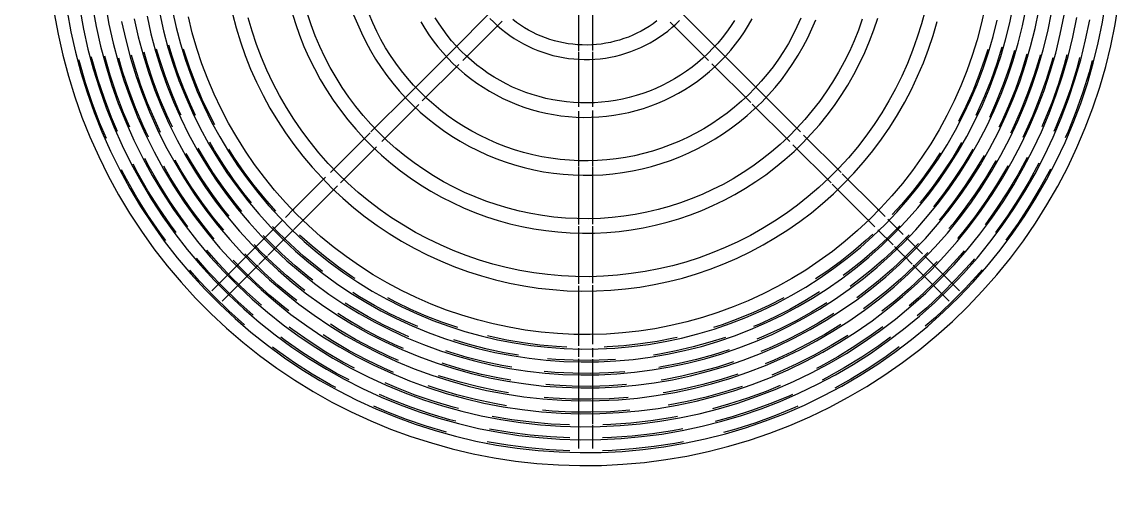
# Model space of a CAD drawing. Header units: inches. Extents: x -460 to 10305, y -938 to 5356.
# Drawn here: x 1225.05 to 1244.09, y 1002.9 to 1011.17 of the extents above; entities that cross this region are included whole.
import ezdxf
from ezdxf import colors
from ezdxf.entities.mleader import LeaderData, LeaderLine
from ezdxf.math import Vec2, Vec3

# ---------------------------------------------------------------- set-up
doc = ezdxf.new("R2010")
doc.units = ezdxf.units.IN
doc.header["$MEASUREMENT"] = 0
doc.layers.add('01-0263-G-DWG-BFP-ARCH$0$SP-CASE', color=11, linetype='Continuous', lineweight=13)
doc.layers.add('T-Detl-Wrko-ISD50184 Kitchen Ringer', color=150, linetype='Continuous')

# ---------------------------------------------------------------- blocks, each defined once
blk = doc.blocks.new('01-0263-G-DWG-BFP-ARCH', base_point=(1295.158, 1352.862))
at = {"layer": '01-0263-G-DWG-BFP-ARCH$0$SP-CASE'}
for p, q in [((2529.555, 2364.526), (2529.555, 2360.269)), ((2529.805, 2360.276), (2529.805, 2364.533)), ((2528.055, 2360.953), (2527.361, 2360.259)), ((2531.998, 2360.259), (2531.281, 2360.976)), ((2527.558, 2360.102), (2528.238, 2360.783)), ((2531.138, 2360.766), (2531.802, 2360.102)), ((2527.36, 2360.258), (2526.643, 2359.541)), ((2529.555, 2360.251), (2529.555, 2359.305)), ((2529.805, 2359.305), (2529.805, 2360.253)), ((2533.388, 2358.87), (2532, 2360.258)), ((2526.859, 2359.404), (2527.488, 2360.033)), ((2531.859, 2360.044), (2532.528, 2359.376)), ((2526.642, 2359.54), (2525.972, 2358.87)), ((2526.158, 2358.703), (2526.798, 2359.342)), ((2529.805, 2358.276), (2529.805, 2359.239)), ((2532.553, 2359.35), (2533.201, 2358.703)), ((2529.555, 2359.23), (2529.555, 2358.28)), ((2525.957, 2358.856), (2525.271, 2358.169)), ((2534.088, 2358.17), (2533.442, 2358.816)), ((2525.444, 2357.988), (2526.069, 2358.614)), ((2533.257, 2358.647), (2533.916, 2357.988)), ((2529.555, 2358.267), (2529.555, 2357.273)), ((2529.805, 2357.275), (2529.805, 2358.264)), ((2534.718, 2357.54), (2534.109, 2358.148)), ((2525.188, 2358.086), (2524.642, 2357.54)), ((2524.818, 2357.363), (2525.397, 2357.941)), ((2533.934, 2357.97), (2534.541, 2357.363)), ((2524.642, 2357.54), (2524.496, 2357.394)), ((2534.851, 2357.407), (2534.718, 2357.54)), ((2524.452, 2357.35), (2523.227, 2356.125)), ((2524.639, 2357.183), (2524.818, 2357.363)), ((2534.541, 2357.363), (2534.671, 2357.233)), ((2535.16, 2357.098), (2534.894, 2357.363)), ((2524.197, 2356.741), (2524.633, 2357.178)), ((2529.555, 2357.242), (2529.555, 2356.247)), ((2529.805, 2356.256), (2529.805, 2357.241)), ((2534.725, 2357.179), (2534.986, 2356.918)), ((2535.493, 2356.764), (2535.206, 2357.052)), ((2535.012, 2356.892), (2535.173, 2356.731)), ((2524.034, 2356.578), (2524.187, 2356.732)), ((2535.175, 2356.729), (2535.317, 2356.587)), ((2535.332, 2356.571), (2535.955, 2355.949)), ((2536.132, 2356.125), (2535.521, 2356.736)), ((2523.404, 2355.949), (2524.026, 2356.571)), ((2529.555, 2356.213), (2529.555, 2355.401)), ((2529.805, 2355.401), (2529.805, 2356.226)), ((2529.555, 2355.401), (2529.555, 2355.173)), ((2529.805, 2355.207), (2529.805, 2355.401)), ((2529.555, 2355.134), (2529.555, 2354.983)), ((2529.805, 2354.982), (2529.805, 2355.138)), ((2529.555, 2354.952), (2529.555, 2353.401)), ((2529.805, 2353.821), (2529.805, 2354.947)), ((2529.805, 2353.401), (2529.805, 2353.806))]:
    blk.add_line(p, q, dxfattribs=at)
for points in [[(2520.505, 2360.92), (2520.572, 2360.555), (2520.653, 2360.192), (2520.748, 2359.833), (2520.858, 2359.478), (2520.982, 2359.127), (2521.12, 2358.782), (2521.272, 2358.443), (2521.437, 2358.109), (2521.615, 2357.783), (2521.806, 2357.464), (2522.01, 2357.154), (2522.226, 2356.851), (2522.453, 2356.557), (2522.693, 2356.273), (2522.944, 2355.999), (2523.205, 2355.734), (2523.477, 2355.481), (2523.758, 2355.238), (2524.05, 2355.007), (2524.35, 2354.788), (2524.658, 2354.581), (2524.975, 2354.386), (2525.299, 2354.205), (2525.631, 2354.036), (2525.968, 2353.881), (2526.312, 2353.739), (2526.661, 2353.611), (2527.015, 2353.498), (2527.373, 2353.398), (2527.735, 2353.313), (2528.1, 2353.243), (2528.468, 2353.187), (2528.837, 2353.146), (2529.208, 2353.12), (2529.579, 2353.108), (2529.951, 2353.112), (2530.322, 2353.13), (2530.692, 2353.163), (2531.061, 2353.211), (2531.427, 2353.273), (2531.791, 2353.351), (2532.151, 2353.442), (2532.508, 2353.548), (2532.859, 2353.669), (2533.206, 2353.803), (2533.547, 2353.951), (2533.882, 2354.112), (2534.21, 2354.287), (2534.531, 2354.474), (2534.844, 2354.675), (2535.149, 2354.887), (2535.445, 2355.112), (2535.732, 2355.348), (2536.009, 2355.596), (2536.276, 2355.855), (2536.532, 2356.124), (2536.778, 2356.403), (2537.012, 2356.691), (2537.235, 2356.989), (2537.445, 2357.296), (2537.643, 2357.61), (2537.828, 2357.933), (2538, 2358.262), (2538.159, 2358.598), (2538.304, 2358.94), (2538.436, 2359.288), (2538.553, 2359.64), (2538.657, 2359.998), (2538.746, 2360.358), (2538.82, 2360.723), (2538.88, 2361.089)], [(2520.726, 2360.956), (2520.791, 2360.599), (2520.87, 2360.245), (2520.963, 2359.894), (2521.07, 2359.548), (2521.191, 2359.206), (2521.326, 2358.869), (2521.474, 2358.538), (2521.635, 2358.213), (2521.809, 2357.894), (2521.995, 2357.583), (2522.194, 2357.28), (2522.405, 2356.985), (2522.627, 2356.698), (2522.861, 2356.421), (2523.106, 2356.153), (2523.361, 2355.895), (2523.626, 2355.647), (2523.901, 2355.411), (2524.185, 2355.185), (2524.478, 2354.971), (2524.779, 2354.769), (2525.088, 2354.579), (2525.405, 2354.402), (2525.728, 2354.237), (2526.058, 2354.086), (2526.393, 2353.948), (2526.734, 2353.823), (2527.079, 2353.712), (2527.429, 2353.615), (2527.782, 2353.532), (2528.138, 2353.463), (2528.497, 2353.409), (2528.857, 2353.369), (2529.219, 2353.343), (2529.582, 2353.332), (2529.944, 2353.335), (2530.307, 2353.353), (2530.668, 2353.385), (2531.028, 2353.432), (2531.385, 2353.493), (2531.74, 2353.568), (2532.092, 2353.658), (2532.44, 2353.761), (2532.783, 2353.879), (2533.121, 2354.01), (2533.454, 2354.154), (2533.781, 2354.311), (2534.101, 2354.482), (2534.414, 2354.665), (2534.72, 2354.861), (2535.017, 2355.068), (2535.306, 2355.287), (2535.586, 2355.518), (2535.857, 2355.76), (2536.117, 2356.012), (2536.368, 2356.275), (2536.607, 2356.547), (2536.836, 2356.829), (2537.053, 2357.119), (2537.258, 2357.418), (2537.451, 2357.725), (2537.632, 2358.04), (2537.8, 2358.362), (2537.955, 2358.689), (2538.097, 2359.023), (2538.225, 2359.363), (2538.34, 2359.707), (2538.441, 2360.055), (2538.528, 2360.408), (2538.6, 2360.763), (2538.659, 2361.121)], [(2520.947, 2360.992), (2521.01, 2360.643), (2521.087, 2360.298), (2521.178, 2359.956), (2521.283, 2359.618), (2521.401, 2359.285), (2521.532, 2358.956), (2521.676, 2358.633), (2521.833, 2358.316), (2522.003, 2358.005), (2522.185, 2357.702), (2522.379, 2357.406), (2522.584, 2357.118), (2522.801, 2356.839), (2523.029, 2356.568), (2523.268, 2356.307), (2523.517, 2356.055), (2523.775, 2355.814), (2524.043, 2355.583), (2524.321, 2355.363), (2524.606, 2355.154), (2524.9, 2354.957), (2525.202, 2354.772), (2525.51, 2354.599), (2525.826, 2354.439), (2526.147, 2354.291), (2526.474, 2354.156), (2526.806, 2354.034), (2527.143, 2353.926), (2527.484, 2353.832), (2527.829, 2353.751), (2528.176, 2353.684), (2528.526, 2353.63), (2528.878, 2353.591), (2529.23, 2353.566), (2529.584, 2353.555), (2529.938, 2353.559), (2530.291, 2353.576), (2530.644, 2353.608), (2530.995, 2353.653), (2531.343, 2353.713), (2531.689, 2353.786), (2532.032, 2353.873), (2532.371, 2353.974), (2532.706, 2354.089), (2533.036, 2354.216), (2533.361, 2354.357), (2533.68, 2354.511), (2533.992, 2354.677), (2534.297, 2354.856), (2534.595, 2355.046), (2534.886, 2355.249), (2535.167, 2355.463), (2535.44, 2355.688), (2535.704, 2355.924), (2535.959, 2356.17), (2536.203, 2356.426), (2536.436, 2356.691), (2536.659, 2356.966), (2536.871, 2357.25), (2537.071, 2357.541), (2537.26, 2357.841), (2537.436, 2358.148), (2537.6, 2358.461), (2537.751, 2358.781), (2537.889, 2359.107), (2538.015, 2359.438), (2538.126, 2359.773), (2538.225, 2360.113), (2538.309, 2360.457), (2538.38, 2360.803)], [(2521.167, 2361.027), (2521.229, 2360.688), (2521.304, 2360.351), (2521.393, 2360.018), (2521.495, 2359.689), (2521.61, 2359.363), (2521.738, 2359.043), (2521.878, 2358.728), (2522.032, 2358.419), (2522.197, 2358.117), (2522.374, 2357.821), (2522.563, 2357.532), (2522.764, 2357.252), (2522.975, 2356.979), (2523.197, 2356.715), (2523.43, 2356.461), (2523.672, 2356.216), (2523.924, 2355.98), (2524.186, 2355.755), (2524.456, 2355.541), (2524.734, 2355.337), (2525.021, 2355.145), (2525.315, 2354.965), (2525.616, 2354.796), (2525.923, 2354.64), (2526.236, 2354.496), (2526.555, 2354.364), (2526.879, 2354.246), (2527.207, 2354.14), (2527.54, 2354.048), (2527.875, 2353.969), (2528.214, 2353.904), (2528.555, 2353.852), (2528.898, 2353.814), (2529.242, 2353.79), (2529.587, 2353.779), (2529.931, 2353.782), (2530.276, 2353.799), (2530.619, 2353.83), (2530.961, 2353.874), (2531.301, 2353.932), (2531.639, 2354.004), (2531.973, 2354.089), (2532.303, 2354.187), (2532.63, 2354.299), (2532.951, 2354.423), (2533.268, 2354.561), (2533.579, 2354.71), (2533.883, 2354.872), (2534.181, 2355.046), (2534.471, 2355.232), (2534.754, 2355.43), (2535.029, 2355.638), (2535.295, 2355.858), (2535.552, 2356.087), (2535.8, 2356.327), (2536.038, 2356.577), (2536.266, 2356.836), (2536.483, 2357.104), (2536.689, 2357.38), (2536.884, 2357.664), (2537.068, 2357.956), (2537.24, 2358.255), (2537.4, 2358.561), (2537.547, 2358.872), (2537.682, 2359.19), (2537.804, 2359.513), (2537.913, 2359.84), (2538.009, 2360.171), (2538.091, 2360.506), (2538.16, 2360.844)], [(2521.388, 2361.063), (2521.448, 2360.732), (2521.522, 2360.404), (2521.608, 2360.08), (2521.707, 2359.759), (2521.819, 2359.442), (2521.944, 2359.13), (2522.081, 2358.824), (2522.23, 2358.523), (2522.391, 2358.228), (2522.564, 2357.94), (2522.748, 2357.659), (2522.943, 2357.385), (2523.149, 2357.12), (2523.365, 2356.863), (2523.592, 2356.615), (2523.828, 2356.376), (2524.074, 2356.147), (2524.328, 2355.928), (2524.591, 2355.719), (2524.863, 2355.521), (2525.142, 2355.334), (2525.428, 2355.158), (2525.721, 2354.993), (2526.02, 2354.841), (2526.326, 2354.701), (2526.636, 2354.573), (2526.952, 2354.457), (2527.272, 2354.355), (2527.595, 2354.265), (2527.922, 2354.188), (2528.252, 2354.124), (2528.584, 2354.074), (2528.918, 2354.037), (2529.253, 2354.013), (2529.589, 2354.003), (2529.925, 2354.006), (2530.26, 2354.022), (2530.595, 2354.052), (2530.928, 2354.095), (2531.259, 2354.152), (2531.588, 2354.222), (2531.913, 2354.305), (2532.235, 2354.4), (2532.553, 2354.509), (2532.867, 2354.63), (2533.175, 2354.764), (2533.477, 2354.91), (2533.774, 2355.068), (2534.064, 2355.237), (2534.347, 2355.418), (2534.622, 2355.61), (2534.89, 2355.814), (2535.149, 2356.027), (2535.4, 2356.251), (2535.641, 2356.485), (2535.873, 2356.728), (2536.095, 2356.98), (2536.306, 2357.241), (2536.507, 2357.51), (2536.698, 2357.787), (2536.877, 2358.071), (2537.044, 2358.363), (2537.199, 2358.66), (2537.343, 2358.964), (2537.474, 2359.273), (2537.593, 2359.587), (2537.699, 2359.906), (2537.793, 2360.229), (2537.873, 2360.555), (2537.94, 2360.884)], [(2521.667, 2360.777), (2521.739, 2360.458), (2521.823, 2360.142), (2521.919, 2359.829), (2522.028, 2359.521), (2522.15, 2359.217), (2522.283, 2358.919), (2522.428, 2358.626), (2522.585, 2358.339), (2522.753, 2358.058), (2522.932, 2357.785), (2523.122, 2357.519), (2523.323, 2357.26), (2523.533, 2357.01), (2523.754, 2356.769), (2523.984, 2356.536), (2524.223, 2356.313), (2524.471, 2356.1), (2524.727, 2355.897), (2524.991, 2355.704), (2525.263, 2355.522), (2525.541, 2355.351), (2525.826, 2355.191), (2526.118, 2355.042), (2526.415, 2354.906), (2526.717, 2354.781), (2527.024, 2354.669), (2527.336, 2354.569), (2527.651, 2354.481), (2527.969, 2354.407), (2528.29, 2354.345), (2528.613, 2354.296), (2528.938, 2354.259), (2529.265, 2354.236), (2529.591, 2354.226), (2529.918, 2354.229), (2530.245, 2354.245), (2530.571, 2354.274), (2530.895, 2354.317), (2531.217, 2354.372), (2531.537, 2354.439), (2531.854, 2354.52), (2532.167, 2354.613), (2532.477, 2354.719), (2532.782, 2354.837), (2533.082, 2354.967), (2533.376, 2355.109), (2533.665, 2355.263), (2533.947, 2355.428), (2534.223, 2355.604), (2534.491, 2355.791), (2534.751, 2355.989), (2535.004, 2356.197), (2535.247, 2356.415), (2535.482, 2356.642), (2535.708, 2356.879), (2535.924, 2357.124), (2536.13, 2357.378), (2536.326, 2357.64), (2536.511, 2357.91), (2536.685, 2358.187), (2536.848, 2358.47), (2536.999, 2358.76), (2537.139, 2359.055), (2537.267, 2359.356), (2537.383, 2359.662), (2537.486, 2359.973), (2537.577, 2360.287), (2537.655, 2360.604), (2537.72, 2360.925)], [(2521.887, 2360.821), (2521.956, 2360.511), (2522.038, 2360.203), (2522.132, 2359.9), (2522.238, 2359.6), (2522.356, 2359.304), (2522.485, 2359.014), (2522.627, 2358.729), (2522.779, 2358.45), (2522.943, 2358.177), (2523.117, 2357.911), (2523.302, 2357.652), (2523.497, 2357.401), (2523.702, 2357.158), (2523.916, 2356.923), (2524.14, 2356.697), (2524.372, 2356.48), (2524.613, 2356.272), (2524.862, 2356.075), (2525.119, 2355.887), (2525.383, 2355.71), (2525.654, 2355.543), (2525.932, 2355.388), (2526.215, 2355.244), (2526.504, 2355.111), (2526.798, 2354.99), (2527.097, 2354.88), (2527.4, 2354.783), (2527.706, 2354.698), (2528.016, 2354.625), (2528.328, 2354.565), (2528.643, 2354.517), (2528.959, 2354.482), (2529.276, 2354.46), (2529.594, 2354.45), (2529.912, 2354.453), (2530.229, 2354.468), (2530.546, 2354.497), (2530.862, 2354.538), (2531.175, 2354.591), (2531.486, 2354.657), (2531.794, 2354.736), (2532.099, 2354.826), (2532.4, 2354.929), (2532.697, 2355.044), (2532.989, 2355.171), (2533.275, 2355.309), (2533.556, 2355.458), (2533.83, 2355.619), (2534.098, 2355.79), (2534.359, 2355.972), (2534.613, 2356.164), (2534.858, 2356.367), (2535.095, 2356.578), (2535.324, 2356.8), (2535.543, 2357.03), (2535.753, 2357.269), (2535.954, 2357.516), (2536.144, 2357.77), (2536.324, 2358.033), (2536.493, 2358.302), (2536.652, 2358.578), (2536.799, 2358.859), (2536.935, 2359.147), (2537.059, 2359.44), (2537.172, 2359.737), (2537.272, 2360.039), (2537.361, 2360.344), (2537.437, 2360.653), (2537.501, 2360.965)], [(2522.106, 2360.866), (2522.173, 2360.564), (2522.253, 2360.265), (2522.344, 2359.97), (2522.447, 2359.679), (2522.562, 2359.391), (2522.688, 2359.109), (2522.825, 2358.832), (2522.973, 2358.561), (2523.132, 2358.296), (2523.301, 2358.037), (2523.481, 2357.786), (2523.671, 2357.542), (2523.87, 2357.305), (2524.078, 2357.077), (2524.295, 2356.857), (2524.521, 2356.646), (2524.756, 2356.445), (2524.998, 2356.252), (2525.247, 2356.07), (2525.504, 2355.898), (2525.768, 2355.736), (2526.037, 2355.585), (2526.313, 2355.445), (2526.594, 2355.316), (2526.879, 2355.198), (2527.17, 2355.092), (2527.464, 2354.997), (2527.762, 2354.915), (2528.063, 2354.844), (2528.366, 2354.785), (2528.672, 2354.739), (2528.979, 2354.705), (2529.287, 2354.683), (2529.596, 2354.673), (2529.905, 2354.676), (2530.214, 2354.691), (2530.522, 2354.719), (2530.828, 2354.759), (2531.133, 2354.811), (2531.435, 2354.875), (2531.735, 2354.951), (2532.031, 2355.039), (2532.324, 2355.139), (2532.612, 2355.251), (2532.896, 2355.374), (2533.174, 2355.508), (2533.447, 2355.653), (2533.714, 2355.809), (2533.974, 2355.976), (2534.228, 2356.153), (2534.474, 2356.34), (2534.712, 2356.536), (2534.943, 2356.742), (2535.165, 2356.957), (2535.378, 2357.181), (2535.582, 2357.413), (2535.777, 2357.653), (2535.962, 2357.901), (2536.137, 2358.155), (2536.302, 2358.417), (2536.456, 2358.685), (2536.599, 2358.959), (2536.731, 2359.239), (2536.852, 2359.523), (2536.961, 2359.812), (2537.059, 2360.105), (2537.145, 2360.402), (2537.219, 2360.702), (2537.281, 2361.005)], [(2522.325, 2360.91), (2522.39, 2360.617), (2522.467, 2360.327), (2522.556, 2360.04), (2522.656, 2359.757), (2522.768, 2359.479), (2522.89, 2359.204), (2523.023, 2358.936), (2523.167, 2358.672), (2523.321, 2358.415), (2523.486, 2358.164), (2523.66, 2357.919), (2523.844, 2357.682), (2524.038, 2357.453), (2524.24, 2357.231), (2524.451, 2357.018), (2524.671, 2356.813), (2524.898, 2356.617), (2525.133, 2356.43), (2525.376, 2356.253), (2525.625, 2356.086), (2525.881, 2355.929), (2526.143, 2355.782), (2526.41, 2355.646), (2526.683, 2355.521), (2526.96, 2355.407), (2527.242, 2355.303), (2527.528, 2355.212), (2527.817, 2355.131), (2528.109, 2355.063), (2528.404, 2355.006), (2528.701, 2354.961), (2528.999, 2354.927), (2529.299, 2354.906), (2529.599, 2354.897), (2529.899, 2354.9), (2530.199, 2354.914), (2530.498, 2354.941), (2530.795, 2354.98), (2531.091, 2355.03), (2531.385, 2355.093), (2531.676, 2355.167), (2531.963, 2355.252), (2532.247, 2355.349), (2532.527, 2355.458), (2532.803, 2355.577), (2533.073, 2355.708), (2533.338, 2355.849), (2533.597, 2356), (2533.85, 2356.162), (2534.096, 2356.334), (2534.335, 2356.515), (2534.567, 2356.706), (2534.791, 2356.906), (2535.006, 2357.115), (2535.213, 2357.332), (2535.412, 2357.557), (2535.601, 2357.79), (2535.78, 2358.031), (2535.95, 2358.278), (2536.11, 2358.532), (2536.26, 2358.793), (2536.399, 2359.059), (2536.527, 2359.33), (2536.644, 2359.606), (2536.75, 2359.887), (2536.845, 2360.172), (2536.929, 2360.46), (2537.001, 2360.752), (2537.061, 2361.046)], [(2522.544, 2360.954), (2522.608, 2360.67), (2522.682, 2360.389), (2522.768, 2360.111), (2522.866, 2359.836), (2522.974, 2359.566), (2523.092, 2359.3), (2523.222, 2359.039), (2523.361, 2358.783), (2523.511, 2358.533), (2523.671, 2358.29), (2523.84, 2358.053), (2524.018, 2357.823), (2524.206, 2357.6), (2524.402, 2357.385), (2524.607, 2357.178), (2524.82, 2356.979), (2525.041, 2356.789), (2525.269, 2356.608), (2525.504, 2356.437), (2525.746, 2356.274), (2525.994, 2356.122), (2526.248, 2355.98), (2526.508, 2355.847), (2526.772, 2355.726), (2527.041, 2355.615), (2527.315, 2355.515), (2527.592, 2355.426), (2527.873, 2355.348), (2528.156, 2355.281), (2528.442, 2355.226), (2528.73, 2355.182), (2529.019, 2355.15), (2529.31, 2355.129), (2529.601, 2355.121), (2529.892, 2355.123), (2530.183, 2355.138), (2530.473, 2355.163), (2530.762, 2355.201), (2531.049, 2355.25), (2531.334, 2355.311), (2531.616, 2355.382), (2531.895, 2355.465), (2532.171, 2355.56), (2532.442, 2355.665), (2532.71, 2355.78), (2532.972, 2355.907), (2533.229, 2356.044), (2533.48, 2356.191), (2533.726, 2356.348), (2533.964, 2356.514), (2534.196, 2356.69), (2534.421, 2356.876), (2534.638, 2357.07), (2534.848, 2357.272), (2535.048, 2357.483), (2535.241, 2357.702), (2535.424, 2357.928), (2535.599, 2358.161), (2535.763, 2358.401), (2535.918, 2358.648), (2536.064, 2358.9), (2536.198, 2359.158), (2536.323, 2359.422), (2536.437, 2359.69), (2536.54, 2359.962), (2536.632, 2360.238), (2536.713, 2360.518), (2536.782, 2360.801)], [(2536.57, 2361.004), (2536.509, 2360.73), (2536.437, 2360.458), (2536.354, 2360.189), (2536.26, 2359.924), (2536.155, 2359.663), (2536.041, 2359.406), (2535.916, 2359.154), (2535.781, 2358.907), (2535.637, 2358.666), (2535.482, 2358.431), (2535.319, 2358.202), (2535.147, 2357.98), (2534.965, 2357.765), (2534.776, 2357.557), (2534.578, 2357.357), (2534.372, 2357.165), (2534.159, 2356.982), (2533.939, 2356.807), (2533.712, 2356.641), (2533.478, 2356.485), (2533.239, 2356.338), (2532.993, 2356.2), (2532.743, 2356.072), (2532.487, 2355.955), (2532.227, 2355.848), (2531.963, 2355.751), (2531.695, 2355.665), (2531.425, 2355.59), (2531.151, 2355.526), (2530.875, 2355.472), (2530.597, 2355.43), (2530.317, 2355.399), (2530.037, 2355.379), (2529.756, 2355.371), (2529.474, 2355.373), (2529.193, 2355.387), (2528.913, 2355.412), (2528.635, 2355.448), (2528.357, 2355.496), (2528.082, 2355.554), (2527.81, 2355.623), (2527.54, 2355.704), (2527.274, 2355.794), (2527.012, 2355.896), (2526.754, 2356.008), (2526.5, 2356.13), (2526.252, 2356.262), (2526.009, 2356.404), (2525.773, 2356.556), (2525.542, 2356.717), (2525.318, 2356.887), (2525.101, 2357.065), (2524.891, 2357.253), (2524.689, 2357.448), (2524.495, 2357.652), (2524.309, 2357.863), (2524.132, 2358.081), (2523.964, 2358.307), (2523.805, 2358.539), (2523.655, 2358.777), (2523.515, 2359.02), (2523.385, 2359.27), (2523.264, 2359.524), (2523.155, 2359.783), (2523.055, 2360.046), (2522.966, 2360.312), (2522.888, 2360.583), (2522.821, 2360.856)], [(2523.579, 2360.908), (2523.643, 2360.665), (2523.718, 2360.425), (2523.801, 2360.188), (2523.895, 2359.955), (2523.997, 2359.726), (2524.109, 2359.501), (2524.229, 2359.28), (2524.358, 2359.065), (2524.496, 2358.855), (2524.642, 2358.65), (2524.796, 2358.452), (2524.958, 2358.259), (2525.127, 2358.074), (2525.304, 2357.895), (2525.487, 2357.724), (2525.678, 2357.56), (2525.875, 2357.404), (2526.077, 2357.256), (2526.286, 2357.116), (2526.5, 2356.984), (2526.719, 2356.862), (2526.943, 2356.748), (2527.171, 2356.643), (2527.404, 2356.547), (2527.64, 2356.461), (2527.879, 2356.384), (2528.121, 2356.317), (2528.365, 2356.259), (2528.612, 2356.211), (2528.86, 2356.174), (2529.11, 2356.146), (2529.361, 2356.128), (2529.612, 2356.12), (2529.863, 2356.123), (2530.114, 2356.135), (2530.364, 2356.158), (2530.613, 2356.19), (2530.861, 2356.232), (2531.107, 2356.284), (2531.35, 2356.346), (2531.591, 2356.418), (2531.829, 2356.499), (2532.063, 2356.59), (2532.293, 2356.69), (2532.52, 2356.799), (2532.741, 2356.917), (2532.958, 2357.044), (2533.17, 2357.179), (2533.376, 2357.323), (2533.576, 2357.475), (2533.77, 2357.635), (2533.957, 2357.802), (2534.138, 2357.977), (2534.311, 2358.158), (2534.477, 2358.347), (2534.635, 2358.542), (2534.786, 2358.743), (2534.928, 2358.951), (2535.062, 2359.163), (2535.187, 2359.381), (2535.303, 2359.604), (2535.41, 2359.831), (2535.509, 2360.062), (2535.598, 2360.297), (2535.677, 2360.535), (2535.747, 2360.777)], [(2535.538, 2360.967), (2535.476, 2360.734), (2535.404, 2360.504), (2535.324, 2360.276), (2535.234, 2360.052), (2535.136, 2359.832), (2535.029, 2359.616), (2534.913, 2359.404), (2534.789, 2359.197), (2534.657, 2358.996), (2534.517, 2358.799), (2534.369, 2358.609), (2534.214, 2358.424), (2534.051, 2358.246), (2533.881, 2358.075), (2533.705, 2357.91), (2533.522, 2357.753), (2533.333, 2357.603), (2533.138, 2357.461), (2532.938, 2357.326), (2532.733, 2357.2), (2532.522, 2357.082), (2532.307, 2356.973), (2532.088, 2356.872), (2531.865, 2356.78), (2531.638, 2356.697), (2531.409, 2356.623), (2531.176, 2356.559), (2530.942, 2356.504), (2530.705, 2356.458), (2530.466, 2356.422), (2530.226, 2356.395), (2529.986, 2356.378), (2529.745, 2356.37), (2529.504, 2356.373), (2529.263, 2356.385), (2529.022, 2356.406), (2528.783, 2356.437), (2528.545, 2356.478), (2528.309, 2356.528), (2528.076, 2356.587), (2527.844, 2356.656), (2527.616, 2356.734), (2527.391, 2356.821), (2527.17, 2356.917), (2526.953, 2357.022), (2526.74, 2357.135), (2526.532, 2357.257), (2526.328, 2357.387), (2526.13, 2357.525), (2525.938, 2357.671), (2525.752, 2357.824), (2525.572, 2357.985), (2525.399, 2358.153), (2525.233, 2358.327), (2525.073, 2358.508), (2524.921, 2358.696), (2524.777, 2358.889), (2524.64, 2359.088), (2524.512, 2359.292), (2524.392, 2359.501), (2524.28, 2359.715), (2524.177, 2359.933), (2524.083, 2360.155), (2523.997, 2360.381), (2523.921, 2360.61), (2523.854, 2360.841)], [(2524.604, 2360.942), (2524.667, 2360.74), (2524.737, 2360.541), (2524.816, 2360.344), (2524.902, 2360.152), (2524.996, 2359.962), (2525.097, 2359.777), (2525.205, 2359.596), (2525.321, 2359.419), (2525.444, 2359.247), (2525.573, 2359.08), (2525.709, 2358.919), (2525.852, 2358.763), (2526, 2358.613), (2526.155, 2358.469), (2526.315, 2358.331), (2526.48, 2358.199), (2526.651, 2358.075), (2526.826, 2357.957), (2527.006, 2357.847), (2527.191, 2357.743), (2527.379, 2357.648), (2527.571, 2357.559), (2527.766, 2357.479), (2527.964, 2357.406), (2528.166, 2357.342), (2528.369, 2357.285), (2528.575, 2357.237), (2528.782, 2357.197), (2528.991, 2357.165), (2529.201, 2357.142), (2529.412, 2357.127), (2529.623, 2357.12), (2529.834, 2357.122), (2530.045, 2357.133), (2530.255, 2357.152), (2530.465, 2357.179), (2530.673, 2357.214), (2530.879, 2357.258), (2531.084, 2357.31), (2531.287, 2357.371), (2531.486, 2357.439), (2531.683, 2357.515), (2531.877, 2357.599), (2532.067, 2357.691), (2532.254, 2357.79), (2532.436, 2357.897), (2532.614, 2358.011), (2532.787, 2358.131), (2532.956, 2358.259), (2533.119, 2358.393), (2533.276, 2358.534), (2533.428, 2358.681), (2533.574, 2358.834), (2533.713, 2358.992), (2533.846, 2359.157), (2533.973, 2359.326), (2534.092, 2359.5), (2534.205, 2359.679), (2534.31, 2359.862), (2534.408, 2360.049), (2534.498, 2360.24), (2534.581, 2360.434), (2534.655, 2360.632), (2534.722, 2360.832)], [(2534.455, 2360.818), (2534.388, 2360.629), (2534.313, 2360.442), (2534.231, 2360.258), (2534.142, 2360.078), (2534.045, 2359.901), (2533.942, 2359.729), (2533.832, 2359.56), (2533.715, 2359.397), (2533.591, 2359.238), (2533.462, 2359.084), (2533.326, 2358.935), (2533.185, 2358.792), (2533.038, 2358.655), (2532.885, 2358.523), (2532.727, 2358.398), (2532.565, 2358.28), (2532.398, 2358.168), (2532.226, 2358.062), (2532.051, 2357.964), (2531.871, 2357.873), (2531.689, 2357.789), (2531.503, 2357.712), (2531.314, 2357.643), (2531.122, 2357.581), (2530.928, 2357.527), (2530.732, 2357.481), (2530.535, 2357.443), (2530.336, 2357.413), (2530.136, 2357.391), (2529.935, 2357.377), (2529.734, 2357.37), (2529.533, 2357.372), (2529.332, 2357.382), (2529.131, 2357.4), (2528.932, 2357.426), (2528.733, 2357.46), (2528.537, 2357.502), (2528.342, 2357.551), (2528.149, 2357.609), (2527.958, 2357.674), (2527.771, 2357.746), (2527.586, 2357.826), (2527.405, 2357.914), (2527.227, 2358.008), (2527.054, 2358.11), (2526.884, 2358.218), (2526.719, 2358.334), (2526.559, 2358.455), (2526.403, 2358.583), (2526.253, 2358.717), (2526.109, 2358.857), (2525.97, 2359.003), (2525.837, 2359.154), (2525.71, 2359.31), (2525.59, 2359.471), (2525.476, 2359.637), (2525.369, 2359.808), (2525.269, 2359.982), (2525.175, 2360.16), (2525.089, 2360.342), (2525.011, 2360.527), (2524.939, 2360.716), (2524.876, 2360.907)], [(2525.673, 2360.893), (2525.737, 2360.734), (2525.807, 2360.578), (2525.883, 2360.424), (2525.965, 2360.274), (2526.053, 2360.127), (2526.147, 2359.984), (2526.246, 2359.844), (2526.351, 2359.709), (2526.461, 2359.578), (2526.577, 2359.452), (2526.697, 2359.33), (2526.822, 2359.213), (2526.952, 2359.102), (2527.086, 2358.995), (2527.225, 2358.894), (2527.367, 2358.799), (2527.513, 2358.709), (2527.662, 2358.625), (2527.815, 2358.548), (2527.97, 2358.476), (2528.128, 2358.411), (2528.289, 2358.352), (2528.452, 2358.3), (2528.617, 2358.254), (2528.784, 2358.215), (2528.952, 2358.182), (2529.121, 2358.157), (2529.291, 2358.138), (2529.462, 2358.126), (2529.633, 2358.12), (2529.805, 2358.122), (2529.976, 2358.13), (2530.146, 2358.146), (2530.316, 2358.168), (2530.485, 2358.197), (2530.652, 2358.232), (2530.818, 2358.274), (2530.982, 2358.323), (2531.144, 2358.378), (2531.304, 2358.44), (2531.461, 2358.508), (2531.615, 2358.583), (2531.766, 2358.663), (2531.914, 2358.75), (2532.058, 2358.842), (2532.199, 2358.94), (2532.335, 2359.043), (2532.467, 2359.152), (2532.595, 2359.266), (2532.718, 2359.385), (2532.836, 2359.509), (2532.949, 2359.638), (2533.057, 2359.771), (2533.16, 2359.908), (2533.257, 2360.049), (2533.348, 2360.194), (2533.433, 2360.343), (2533.512, 2360.494), (2533.586, 2360.649), (2533.653, 2360.807)], [(2533.392, 2360.831), (2533.327, 2360.684), (2533.255, 2360.54), (2533.178, 2360.398), (2533.095, 2360.26), (2533.006, 2360.125), (2532.913, 2359.994), (2532.814, 2359.866), (2532.71, 2359.743), (2532.601, 2359.624), (2532.488, 2359.509), (2532.37, 2359.399), (2532.248, 2359.294), (2532.122, 2359.194), (2531.991, 2359.099), (2531.857, 2359.009), (2531.72, 2358.925), (2531.579, 2358.846), (2531.436, 2358.773), (2531.289, 2358.705), (2531.14, 2358.644), (2530.989, 2358.589), (2530.835, 2358.539), (2530.68, 2358.496), (2530.523, 2358.459), (2530.365, 2358.429), (2530.205, 2358.405), (2530.045, 2358.387), (2529.884, 2358.375), (2529.723, 2358.37), (2529.562, 2358.372), (2529.401, 2358.38), (2529.24, 2358.394), (2529.08, 2358.415), (2528.922, 2358.442), (2528.764, 2358.476), (2528.608, 2358.515), (2528.453, 2358.561), (2528.3, 2358.613), (2528.15, 2358.672), (2528.002, 2358.736), (2527.857, 2358.806), (2527.715, 2358.881), (2527.576, 2358.963), (2527.44, 2359.05), (2527.307, 2359.142), (2527.179, 2359.239), (2527.055, 2359.342), (2526.934, 2359.449), (2526.819, 2359.562), (2526.707, 2359.678), (2526.601, 2359.799), (2526.499, 2359.924), (2526.403, 2360.054), (2526.312, 2360.187), (2526.226, 2360.323), (2526.145, 2360.463), (2526.071, 2360.606), (2526.002, 2360.751), (2525.939, 2360.9)], [(2526.832, 2360.771), (2526.9, 2360.658), (2526.972, 2360.548), (2527.048, 2360.442), (2527.129, 2360.338), (2527.213, 2360.238), (2527.302, 2360.141), (2527.394, 2360.047), (2527.49, 2359.958), (2527.589, 2359.872), (2527.692, 2359.791), (2527.798, 2359.713), (2527.907, 2359.64), (2528.019, 2359.572), (2528.133, 2359.507), (2528.25, 2359.448), (2528.369, 2359.393), (2528.491, 2359.343), (2528.614, 2359.298), (2528.739, 2359.258), (2528.865, 2359.223), (2528.993, 2359.193), (2529.122, 2359.168), (2529.252, 2359.148), (2529.382, 2359.134), (2529.513, 2359.124), (2529.644, 2359.12), (2529.775, 2359.122), (2529.907, 2359.128), (2530.037, 2359.14), (2530.167, 2359.157), (2530.297, 2359.179), (2530.425, 2359.206), (2530.552, 2359.238), (2530.678, 2359.276), (2530.802, 2359.318), (2530.925, 2359.365), (2531.045, 2359.418), (2531.163, 2359.475), (2531.279, 2359.536), (2531.392, 2359.603), (2531.503, 2359.673), (2531.61, 2359.748), (2531.715, 2359.828), (2531.816, 2359.911), (2531.914, 2359.999), (2532.008, 2360.09), (2532.099, 2360.185), (2532.186, 2360.283), (2532.268, 2360.385), (2532.347, 2360.49), (2532.421, 2360.599), (2532.491, 2360.71), (2532.556, 2360.823)], [(2532.248, 2360.791), (2532.181, 2360.69), (2532.111, 2360.591), (2532.036, 2360.495), (2531.958, 2360.402), (2531.876, 2360.313), (2531.791, 2360.227), (2531.703, 2360.144), (2531.611, 2360.065), (2531.516, 2359.99), (2531.418, 2359.918), (2531.317, 2359.851), (2531.214, 2359.787), (2531.108, 2359.728), (2531, 2359.673), (2530.89, 2359.622), (2530.778, 2359.576), (2530.664, 2359.534), (2530.549, 2359.497), (2530.432, 2359.465), (2530.314, 2359.437), (2530.195, 2359.414), (2530.075, 2359.396), (2529.954, 2359.383), (2529.834, 2359.374), (2529.712, 2359.37), (2529.591, 2359.371), (2529.47, 2359.377), (2529.349, 2359.388), (2529.229, 2359.404), (2529.11, 2359.424), (2528.991, 2359.449), (2528.874, 2359.479), (2528.757, 2359.514), (2528.643, 2359.553), (2528.53, 2359.597), (2528.418, 2359.645), (2528.309, 2359.698), (2528.202, 2359.755), (2528.098, 2359.816), (2527.995, 2359.881), (2527.896, 2359.951), (2527.799, 2360.024), (2527.706, 2360.101), (2527.615, 2360.182), (2527.528, 2360.266), (2527.445, 2360.354), (2527.365, 2360.445), (2527.288, 2360.539), (2527.216, 2360.636), (2527.147, 2360.736), (2527.083, 2360.839)], [(2528.026, 2360.83), (2528.091, 2360.765), (2528.157, 2360.703), (2528.226, 2360.643), (2528.298, 2360.586), (2528.372, 2360.532), (2528.447, 2360.482), (2528.525, 2360.434), (2528.605, 2360.389), (2528.686, 2360.348), (2528.769, 2360.31), (2528.853, 2360.275), (2528.939, 2360.244), (2529.026, 2360.216), (2529.114, 2360.191), (2529.202, 2360.171), (2529.292, 2360.153), (2529.382, 2360.14), (2529.473, 2360.13), (2529.564, 2360.123), (2529.655, 2360.12), (2529.746, 2360.121), (2529.837, 2360.126), (2529.928, 2360.134), (2530.019, 2360.145), (2530.109, 2360.161), (2530.198, 2360.18), (2530.286, 2360.202), (2530.374, 2360.228), (2530.46, 2360.258), (2530.545, 2360.291), (2530.629, 2360.327), (2530.711, 2360.367), (2530.791, 2360.409), (2530.87, 2360.456), (2530.947, 2360.505), (2531.022, 2360.557), (2531.095, 2360.612), (2531.165, 2360.67), (2531.233, 2360.731), (2531.299, 2360.794)], [(2530.91, 2360.785), (2530.844, 2360.737), (2530.777, 2360.692), (2530.708, 2360.65), (2530.637, 2360.61), (2530.564, 2360.573), (2530.491, 2360.539), (2530.416, 2360.508), (2530.339, 2360.48), (2530.262, 2360.455), (2530.184, 2360.434), (2530.105, 2360.415), (2530.025, 2360.4), (2529.945, 2360.387), (2529.864, 2360.378), (2529.783, 2360.373), (2529.702, 2360.37), (2529.62, 2360.371), (2529.539, 2360.375), (2529.458, 2360.382), (2529.378, 2360.393), (2529.298, 2360.406), (2529.218, 2360.423), (2529.14, 2360.443), (2529.062, 2360.466), (2528.985, 2360.493), (2528.909, 2360.522), (2528.835, 2360.554), (2528.761, 2360.59), (2528.69, 2360.628), (2528.62, 2360.669), (2528.551, 2360.713), (2528.484, 2360.759), (2528.42, 2360.808)], [(2522.341, 2358.862), (2522.244, 2359.066), (2522.117, 2359.366), (2522.002, 2359.671), (2521.899, 2359.98), (2521.836, 2360.196)], [(2522.547, 2358.949), (2522.448, 2359.158), (2522.324, 2359.45), (2522.212, 2359.746), (2522.112, 2360.047), (2522.054, 2360.248)], [(2522.695, 2359.159), (2522.652, 2359.249), (2522.532, 2359.533), (2522.423, 2359.821), (2522.326, 2360.113), (2522.272, 2360.3)], [(2522.944, 2359.155), (2522.856, 2359.341), (2522.739, 2359.616), (2522.634, 2359.896), (2522.539, 2360.18), (2522.485, 2360.366)], [(2523.278, 2358.99), (2523.184, 2359.17), (2523.06, 2359.432), (2522.947, 2359.699), (2522.844, 2359.971), (2522.753, 2360.246), (2522.738, 2360.296)], [(2536.619, 2360.292), (2536.566, 2360.119), (2536.469, 2359.845), (2536.361, 2359.576), (2536.243, 2359.311), (2536.114, 2359.051)], [(2536.866, 2360.334), (2536.778, 2360.049), (2536.678, 2359.767), (2536.567, 2359.489), (2536.445, 2359.216), (2536.414, 2359.153)], [(2537.081, 2360.273), (2536.99, 2359.978), (2536.888, 2359.688), (2536.773, 2359.402), (2536.648, 2359.12)], [(2537.296, 2360.211), (2537.203, 2359.908), (2537.097, 2359.609), (2536.979, 2359.315), (2536.85, 2359.025), (2536.814, 2358.954)], [(2537.526, 2360.203), (2537.511, 2360.149), (2537.415, 2359.838), (2537.306, 2359.53), (2537.185, 2359.228), (2537.052, 2358.93), (2537.012, 2358.849)], [(2537.988, 2360.203), (2537.941, 2360.025), (2537.839, 2359.697), (2537.725, 2359.373), (2537.597, 2359.053), (2537.554, 2358.957)], [(2521.404, 2358.756), (2521.287, 2359.033), (2521.159, 2359.372), (2521.045, 2359.715), (2520.944, 2360.062), (2520.931, 2360.115)], [(2521.597, 2358.875), (2521.494, 2359.116), (2521.37, 2359.446), (2521.258, 2359.781), (2521.16, 2360.12), (2521.149, 2360.165)], [(2521.807, 2358.953), (2521.702, 2359.2), (2521.58, 2359.521), (2521.472, 2359.848), (2521.376, 2360.178)], [(2522.132, 2358.78), (2522.04, 2358.975), (2521.909, 2359.283), (2521.791, 2359.596), (2521.685, 2359.914), (2521.619, 2360.144)], [(2537.742, 2360.147), (2537.726, 2360.087), (2537.627, 2359.767), (2537.515, 2359.452), (2537.391, 2359.141), (2537.255, 2358.835), (2537.225, 2358.775)], [(2538.207, 2360.154), (2538.156, 2359.964), (2538.052, 2359.627), (2537.934, 2359.294), (2537.803, 2358.966), (2537.763, 2358.876)], [(2538.425, 2360.105), (2538.371, 2359.902), (2538.264, 2359.556), (2538.143, 2359.215), (2538.009, 2358.879), (2537.958, 2358.765)], [(2523.91, 2357.646), (2523.779, 2357.807), (2523.6, 2358.046), (2523.431, 2358.293), (2523.272, 2358.546), (2523.189, 2358.69)], [(2536.169, 2358.685), (2536.015, 2358.429), (2535.852, 2358.179), (2535.678, 2357.935), (2535.494, 2357.699), (2535.448, 2357.644)], [(2523.524, 2357.412), (2523.427, 2357.532), (2523.237, 2357.786), (2523.057, 2358.047), (2522.889, 2358.315), (2522.783, 2358.498)], [(2523.743, 2357.496), (2523.603, 2357.669), (2523.419, 2357.916), (2523.244, 2358.17), (2523.08, 2358.431), (2522.99, 2358.587)], [(2524.33, 2357.501), (2524.139, 2357.719), (2523.956, 2357.944), (2523.782, 2358.176), (2523.618, 2358.416), (2523.521, 2358.57)], [(2535.798, 2358.506), (2535.667, 2358.305), (2535.498, 2358.069), (2535.32, 2357.839), (2535.134, 2357.617), (2534.973, 2357.442)], [(2536.363, 2358.574), (2536.205, 2358.31), (2536.036, 2358.052), (2535.857, 2357.802), (2535.681, 2357.575)], [(2522.607, 2357.135), (2522.51, 2357.265), (2522.31, 2357.556), (2522.122, 2357.854), (2521.946, 2358.16), (2521.867, 2358.313)], [(2522.813, 2357.233), (2522.691, 2357.395), (2522.497, 2357.679), (2522.314, 2357.97), (2522.142, 2358.268), (2522.069, 2358.409)], [(2523.431, 2357.171), (2523.25, 2357.394), (2523.055, 2357.656), (2522.871, 2357.924), (2522.697, 2358.2), (2522.593, 2358.382)], [(2536.557, 2358.463), (2536.394, 2358.191), (2536.221, 2357.926), (2536.036, 2357.668), (2535.842, 2357.418), (2535.783, 2357.347)], [(2536.764, 2358.375), (2536.751, 2358.352), (2536.584, 2358.072), (2536.405, 2357.8), (2536.216, 2357.534), (2536.016, 2357.277), (2535.95, 2357.199)], [(2536.969, 2358.285), (2536.945, 2358.241), (2536.773, 2357.954), (2536.59, 2357.673), (2536.395, 2357.401), (2536.19, 2357.136), (2536.099, 2357.028)], [(2537.301, 2358.426), (2537.139, 2358.13), (2536.963, 2357.835), (2536.774, 2357.547), (2536.575, 2357.267)], [(2537.503, 2358.328), (2537.334, 2358.019), (2537.152, 2357.716), (2536.959, 2357.421), (2536.754, 2357.134)], [(2522.432, 2356.995), (2522.328, 2357.135), (2522.123, 2357.433), (2521.931, 2357.739), (2521.75, 2358.053), (2521.665, 2358.217)], [(2523.266, 2357.019), (2523.074, 2357.257), (2522.873, 2357.525), (2522.684, 2357.801), (2522.505, 2358.085), (2522.394, 2358.279)], [(2537.701, 2358.225), (2537.528, 2357.907), (2537.342, 2357.597), (2537.143, 2357.295), (2536.933, 2357)], [(2525.137, 2356.462), (2525.041, 2356.536), (2524.81, 2356.726), (2524.587, 2356.925), (2524.372, 2357.133), (2524.271, 2357.239)], [(2535.1, 2357.249), (2534.89, 2357.037), (2534.671, 2356.832), (2534.444, 2356.637), (2534.21, 2356.451), (2534.125, 2356.39)], [(2524.971, 2356.308), (2524.902, 2356.36), (2524.664, 2356.556), (2524.434, 2356.762), (2524.213, 2356.976), (2524.113, 2357.081)], [(2525.699, 2356.337), (2525.648, 2356.37), (2525.41, 2356.536), (2525.179, 2356.711), (2524.955, 2356.896), (2524.739, 2357.089)], [(2534.634, 2357.104), (2534.522, 2356.999), (2534.302, 2356.81), (2534.075, 2356.629), (2533.84, 2356.458), (2533.649, 2356.33)], [(2535.262, 2357.095), (2535.045, 2356.876), (2534.82, 2356.666), (2534.587, 2356.465), (2534.345, 2356.273), (2534.244, 2356.199)], [(2524.082, 2355.878), (2523.825, 2356.107), (2523.578, 2356.346), (2523.341, 2356.595), (2523.138, 2356.825)], [(2524.692, 2355.958), (2524.624, 2356.01), (2524.373, 2356.217), (2524.13, 2356.434), (2523.896, 2356.661), (2523.796, 2356.765)], [(2524.831, 2356.134), (2524.763, 2356.185), (2524.518, 2356.387), (2524.282, 2356.598), (2524.054, 2356.818), (2523.955, 2356.923)], [(2535.424, 2356.941), (2535.201, 2356.716), (2534.969, 2356.499), (2534.729, 2356.293), (2534.481, 2356.096), (2534.36, 2356.007)], [(2535.586, 2356.787), (2535.357, 2356.555), (2535.119, 2356.333), (2534.872, 2356.12), (2534.616, 2355.918), (2534.476, 2355.815)], [(2536.214, 2356.818), (2536.142, 2356.733), (2535.91, 2356.479), (2535.669, 2356.234), (2535.417, 2356), (2535.265, 2355.869)], [(2523.936, 2355.708), (2523.673, 2355.943), (2523.42, 2356.188), (2523.176, 2356.444), (2522.961, 2356.688)], [(2524.556, 2355.781), (2524.486, 2355.834), (2524.227, 2356.047), (2523.978, 2356.27), (2523.737, 2356.503), (2523.593, 2356.655)], [(2535.748, 2356.633), (2535.513, 2356.395), (2535.268, 2356.166), (2535.014, 2355.948), (2534.793, 2355.773)], [(2536.389, 2356.678), (2536.31, 2356.585), (2536.072, 2356.325), (2535.824, 2356.074), (2535.566, 2355.833), (2535.403, 2355.693)], [(2523.79, 2355.538), (2523.521, 2355.779), (2523.261, 2356.031), (2523.011, 2356.293), (2522.844, 2356.483)], [(2536.521, 2356.488), (2536.478, 2356.438), (2536.235, 2356.171), (2535.98, 2355.914), (2535.716, 2355.667), (2535.541, 2355.517)], [(2526.783, 2355.508), (2526.568, 2355.601), (2526.298, 2355.731), (2526.034, 2355.872), (2525.776, 2356.023), (2525.657, 2356.099)], [(2527.472, 2355.491), (2527.198, 2355.584), (2526.927, 2355.689), (2526.661, 2355.804), (2526.399, 2355.93), (2526.265, 2356.002)], [(2533.099, 2356.003), (2532.84, 2355.871), (2532.577, 2355.75), (2532.308, 2355.64), (2532.036, 2355.54), (2531.888, 2355.492)], [(2533.717, 2356.106), (2533.465, 2355.952), (2533.204, 2355.806), (2532.938, 2355.67), (2532.666, 2355.545), (2532.579, 2355.509)], [(2526.624, 2355.333), (2526.475, 2355.398), (2526.197, 2355.532), (2525.925, 2355.676), (2525.659, 2355.832), (2525.529, 2355.915)], [(2533.841, 2355.92), (2533.578, 2355.759), (2533.31, 2355.608), (2533.035, 2355.469), (2532.755, 2355.34), (2532.632, 2355.289)], [(2526.536, 2355.128), (2526.382, 2355.195), (2526.096, 2355.332), (2525.816, 2355.481), (2525.543, 2355.641), (2525.401, 2355.732)], [(2533.962, 2355.732), (2533.692, 2355.566), (2533.415, 2355.411), (2533.133, 2355.267), (2532.844, 2355.135), (2532.703, 2355.077)], [(2525.69, 2354.789), (2525.489, 2354.895), (2525.192, 2355.069), (2524.903, 2355.254), (2524.621, 2355.451), (2524.562, 2355.496)], [(2526.448, 2354.922), (2526.289, 2354.991), (2525.995, 2355.133), (2525.707, 2355.286), (2525.426, 2355.45), (2525.273, 2355.548)], [(2534.082, 2355.544), (2533.805, 2355.373), (2533.52, 2355.214), (2533.23, 2355.066), (2532.934, 2354.93), (2532.775, 2354.864)], [(2534.808, 2355.504), (2534.61, 2355.359), (2534.324, 2355.168), (2534.031, 2354.988), (2533.731, 2354.82), (2533.665, 2354.786)], [(2525.594, 2354.586), (2525.38, 2354.7), (2525.076, 2354.878), (2524.779, 2355.068), (2524.489, 2355.27), (2524.419, 2355.324)], [(2526.359, 2354.717), (2526.195, 2354.788), (2525.894, 2354.933), (2525.598, 2355.091), (2525.309, 2355.26), (2525.145, 2355.365)], [(2528.519, 2355.014), (2528.273, 2355.056), (2527.981, 2355.118), (2527.691, 2355.192), (2527.404, 2355.278)], [(2529.352, 2355.155), (2529.178, 2355.164), (2528.889, 2355.19), (2528.601, 2355.227), (2528.315, 2355.276), (2528.031, 2355.336), (2527.982, 2355.349)], [(2531.26, 2355.322), (2531.198, 2355.307), (2530.913, 2355.252), (2530.626, 2355.208), (2530.337, 2355.176), (2530.048, 2355.156), (2529.998, 2355.154)], [(2532.09, 2355.322), (2531.824, 2355.237), (2531.536, 2355.157), (2531.244, 2355.088), (2530.951, 2355.032), (2530.847, 2355.016)], [(2534.203, 2355.356), (2533.918, 2355.18), (2533.626, 2355.017), (2533.327, 2354.865), (2533.023, 2354.725), (2532.895, 2354.672)], [(2534.939, 2355.323), (2534.738, 2355.176), (2534.445, 2354.979), (2534.144, 2354.795), (2533.837, 2354.622), (2533.762, 2354.585)], [(2525.363, 2354.456), (2525.271, 2354.505), (2524.959, 2354.688), (2524.654, 2354.882), (2524.358, 2355.089), (2524.271, 2355.155)], [(2528.405, 2354.807), (2528.231, 2354.837), (2527.93, 2354.901), (2527.631, 2354.977), (2527.336, 2355.065), (2527.266, 2355.088)], [(2532.157, 2355.109), (2531.888, 2355.023), (2531.591, 2354.94), (2531.291, 2354.87), (2530.989, 2354.811), (2530.941, 2354.804)], [(2535.091, 2355.157), (2534.866, 2354.993), (2534.566, 2354.791), (2534.258, 2354.602), (2533.981, 2354.447)], [(2528.385, 2354.584), (2528.189, 2354.617), (2527.879, 2354.683), (2527.572, 2354.761), (2527.268, 2354.852), (2527.2, 2354.875)], [(2530.193, 2354.942), (2530.059, 2354.933), (2529.76, 2354.923), (2529.461, 2354.926), (2529.163, 2354.941), (2529.018, 2354.954)], [(2532.23, 2354.898), (2531.952, 2354.808), (2531.646, 2354.724), (2531.338, 2354.651), (2531.027, 2354.591), (2530.981, 2354.584)], [(2530.353, 2354.729), (2530.071, 2354.709), (2529.763, 2354.7), (2529.455, 2354.703), (2529.147, 2354.718), (2528.963, 2354.734)], [(2532.304, 2354.687), (2532.016, 2354.594), (2531.702, 2354.507), (2531.385, 2354.432), (2531.065, 2354.371), (2531.019, 2354.364)], [(2527.486, 2354.091), (2527.393, 2354.114), (2527.064, 2354.213), (2526.738, 2354.324), (2526.418, 2354.448), (2526.216, 2354.535)], [(2528.313, 2354.142), (2528.105, 2354.178), (2527.777, 2354.247), (2527.453, 2354.33), (2527.132, 2354.426), (2526.961, 2354.484)], [(2528.349, 2354.363), (2528.147, 2354.397), (2527.828, 2354.465), (2527.512, 2354.546), (2527.2, 2354.639), (2527.137, 2354.66)], [(2530.383, 2354.507), (2530.082, 2354.486), (2529.765, 2354.476), (2529.448, 2354.479), (2529.132, 2354.495), (2528.991, 2354.507)], [(2533.038, 2354.489), (2532.794, 2354.389), (2532.472, 2354.271), (2532.144, 2354.166), (2531.869, 2354.089)], [(2527.436, 2353.873), (2527.334, 2353.899), (2526.996, 2354), (2526.662, 2354.114), (2526.333, 2354.241), (2526.118, 2354.334)], [(2532.378, 2354.476), (2532.08, 2354.38), (2531.757, 2354.29), (2531.431, 2354.214), (2531.103, 2354.15)], [(2533.25, 2354.337), (2533.202, 2354.315), (2532.876, 2354.181), (2532.544, 2354.059), (2532.208, 2353.952), (2531.916, 2353.87)], [(2527.274, 2353.683), (2526.928, 2353.787), (2526.585, 2353.903), (2526.248, 2354.034), (2526.019, 2354.133)], [(2530.414, 2354.285), (2530.093, 2354.263), (2529.768, 2354.253), (2529.442, 2354.256), (2529.116, 2354.272), (2528.963, 2354.285)], [(2533.344, 2354.135), (2533.291, 2354.11), (2532.957, 2353.972), (2532.617, 2353.848), (2532.272, 2353.737), (2532.056, 2353.677)], [(2529.401, 2353.81), (2529.085, 2353.825), (2528.743, 2353.856), (2528.402, 2353.9), (2528.063, 2353.958)], [(2530.439, 2354.063), (2530.105, 2354.039), (2529.77, 2354.029), (2529.435, 2354.032), (2529.101, 2354.049), (2528.935, 2354.063)], [(2531.267, 2353.954), (2531.141, 2353.93), (2530.801, 2353.878), (2530.459, 2353.84), (2530.116, 2353.816), (2529.973, 2353.812)], [(2529.404, 2353.586), (2529.07, 2353.602), (2528.718, 2353.634), (2528.369, 2353.679), (2528.021, 2353.739)], [(2531.355, 2353.744), (2531.179, 2353.71), (2530.83, 2353.657), (2530.479, 2353.618), (2530.127, 2353.593), (2529.972, 2353.588)], [(2529.408, 2353.362), (2529.054, 2353.379), (2528.694, 2353.412), (2528.335, 2353.458), (2527.979, 2353.519)], [(2531.368, 2353.518), (2531.217, 2353.489), (2530.859, 2353.435), (2530.5, 2353.395), (2530.139, 2353.369), (2529.972, 2353.364)]]:
    blk.add_lwpolyline(points, dxfattribs=at)
for points in [[(2524.642, 2357.54), (2524.637, 2357.535), (2524.633, 2357.529), (2524.63, 2357.522)], [(2534.729, 2357.522), (2534.726, 2357.529), (2534.723, 2357.535), (2534.718, 2357.54)], [(2524.801, 2357.352), (2524.808, 2357.354), (2524.813, 2357.358), (2524.818, 2357.363)], [(2534.541, 2357.363), (2534.546, 2357.358), (2534.552, 2357.354), (2534.558, 2357.352)], [(2529.555, 2355.401), (2529.555, 2355.394), (2529.556, 2355.387), (2529.559, 2355.381)], [(2529.8, 2355.381), (2529.803, 2355.387), (2529.805, 2355.394), (2529.805, 2355.401)]]:
    blk.add_open_spline(points, degree=3, dxfattribs=at)

msp = doc.modelspace()

# ---------------------------------------------------------------- block references
msp.add_blockref('01-0263-G-DWG-BFP-ARCH', (0.263, 3.261))

# ---------------------------------------------------------------- next in the draw order: leaders
at = {"layer": 'T-Detl-Wrko-ISD50184 Kitchen Ringer'}
ml = msp.add_multileader_mtext('Standard', dxfattribs=at)
ml.set_content('ISD50184\\PInstall a tie cable from the office, room G27 to the wall and tie in the external ringer.', color=256)
ml.set_leader_properties()
ml.build(insert=Vec2(0, 0))
ml.multileader.update_dxf_attribs({"text_right_attachment_type": 6, "dogleg_length": 0.36, "arrow_head_size": 0.18})
ctx = ml.context
ctx.base_point, ctx.char_height, ctx.arrow_head_size, ctx.landing_gap_size, ctx.plane_origin = Vec3(1243.149, 1474.435), 20, 0.18, 0.09, Vec3(803.636, 1058.448)
ctx.right_attachment = 6
notes = []
notes.append((ctx, [(1, (1, 1, 0), (1570.356, 1461.102), (-1, 0), 0.36, [(0, [(803.636, 1058.448)], 0, []), (1, [(1780.066, 707.382)], 0, [])])]))
ctx.mtext.insert, ctx.mtext.width, ctx.mtext.flow_direction = Vec3(1243.239, 1487.769), 342.14719, 5
for ctx, leaders in notes:
    for number, flags, end, landing, length, lines in leaders:
        leader = LeaderData()
        leader.index, (leader.has_last_leader_line, leader.has_dogleg_vector, leader.attachment_direction) = number, flags
        leader.last_leader_point, leader.dogleg_vector, leader.dogleg_length = Vec3(end), Vec3(landing), length
        for number, points, colour, breaks in lines:
            line = LeaderLine()
            line.index, line.vertices, line.color, line.breaks = number, Vec3.list(points), colors.encode_raw_color(colour), breaks
            leader.lines.append(line)
        ctx.leaders.append(leader)

doc.saveas('drawing.dxf')
